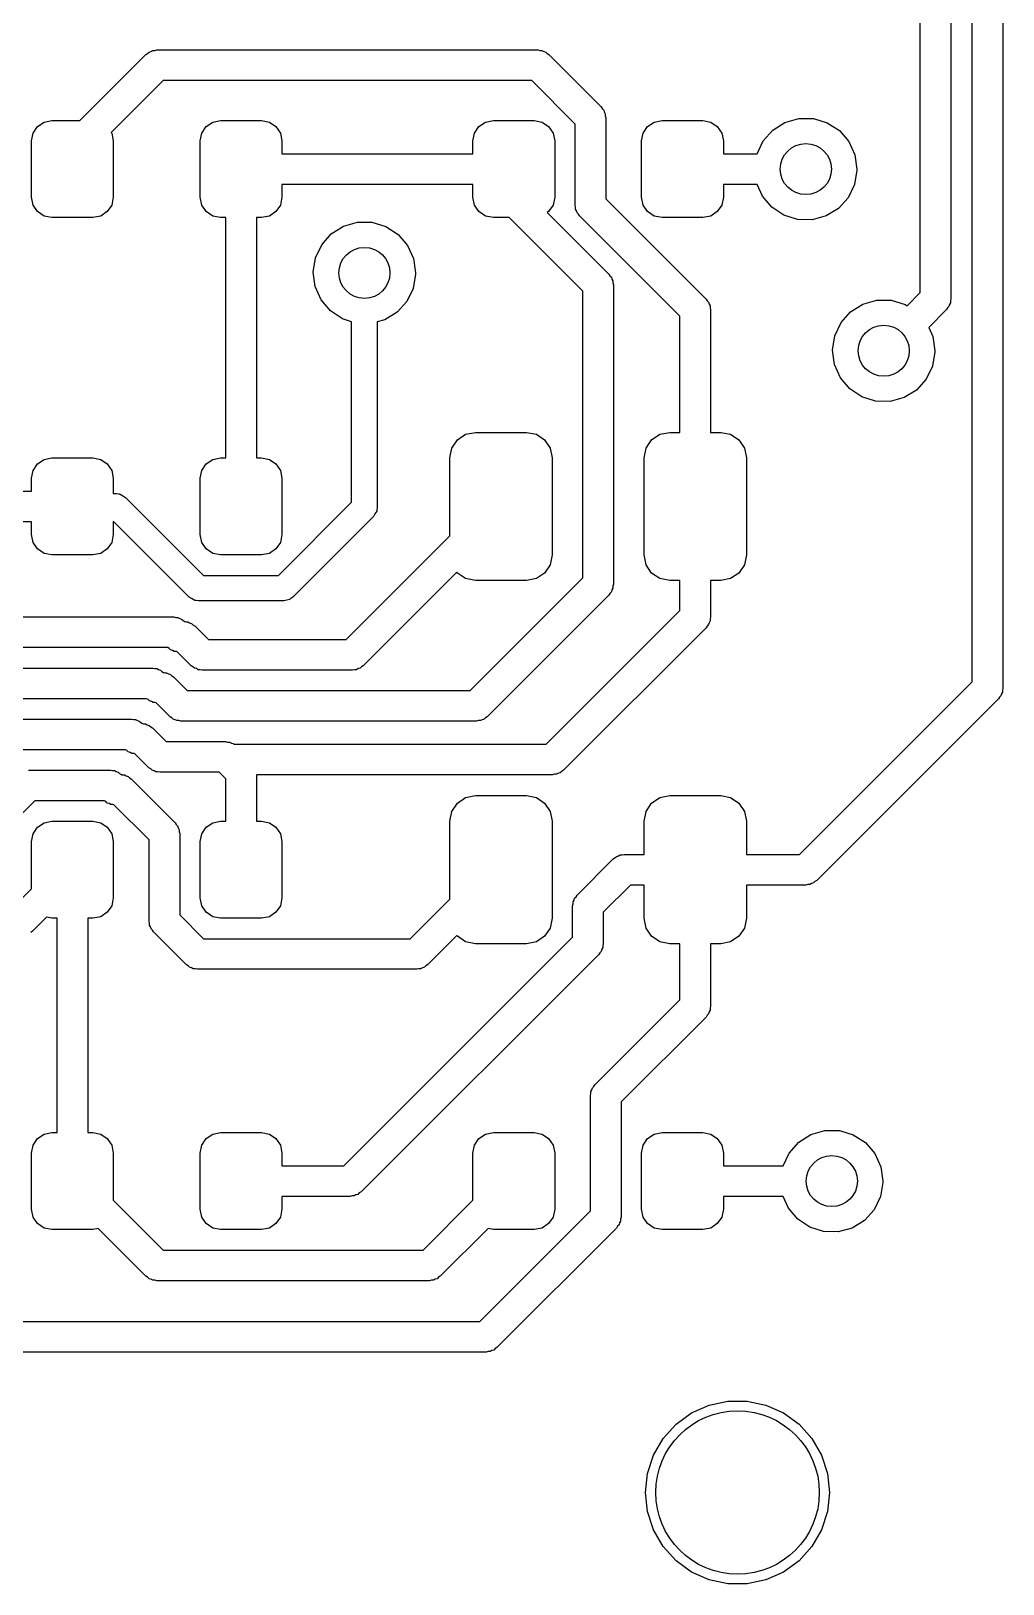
# Model space of a CAD drawing. Extents: x 123.2 to 169.8, y -142.4 to -48.3.
# Drawn here: x 160.31 to 169.82, y -139.83 to -124.63 of the extents above; entities that cross this region are included whole.
import ezdxf

# ---------------------------------------------------------------- set-up
doc = ezdxf.new("R2010")
doc.units = 0
doc.layers.add('BLACK', color=7, linetype='CONTINUOUS')

msp = doc.modelspace()

# ---------------------------------------------------------------- linework, layer by layer
at = {"layer": 'BLACK', "linetype": 'CONTINUOUS'}
for p, q in [((169.522, -131.002), (169.522, -98.6141)), ((169.822, -98.552), (169.822, -131.064)), ((169.314, -99.06), (169.314, -127.254)), ((169.014, -127.192), (169.014, -99.1221)), ((160.791, -125.509), (161.438, -124.862)), ((161.438, -124.862), (161.455, -124.852)), ((161.455, -124.852), (161.469, -124.838)), ((161.469, -124.838), (161.488, -124.833)), ((161.488, -124.833), (161.505, -124.823)), ((161.505, -124.823), (161.525, -124.823)), ((161.525, -124.823), (161.544, -124.818)), ((161.544, -124.818), (165.274, -124.818)), ((165.274, -124.818), (165.293, -124.823)), ((165.293, -124.823), (165.313, -124.823)), ((165.313, -124.823), (165.33, -124.833)), ((165.33, -124.833), (165.349, -124.838)), ((165.349, -124.838), (165.363, -124.852)), ((165.363, -124.852), (165.38, -124.862)), ((165.38, -124.862), (165.893, -125.375)), ((161.606, -125.118), (161.099, -125.625)), ((165.212, -125.118), (161.606, -125.118)), ((165.637, -125.543), (165.212, -125.118)), ((165.893, -125.375), (165.903, -125.392)), ((165.903, -125.392), (165.917, -125.406)), ((160.378, -125.568), (160.442, -125.524)), ((160.442, -125.524), (160.519, -125.509)), ((160.519, -125.509), (160.791, -125.509)), ((162.028, -125.568), (162.092, -125.524)), ((162.092, -125.524), (162.169, -125.509)), ((162.169, -125.509), (162.569, -125.509)), ((162.569, -125.509), (162.646, -125.524)), ((162.646, -125.524), (162.71, -125.568)), ((164.696, -125.568), (164.76, -125.524)), ((164.76, -125.524), (164.837, -125.509)), ((164.837, -125.509), (165.237, -125.509)), ((165.237, -125.509), (165.314, -125.524)), ((165.314, -125.524), (165.378, -125.568)), ((165.637, -126.337), (165.637, -125.543)), ((165.917, -125.406), (165.922, -125.425)), ((165.922, -125.425), (165.932, -125.442)), ((165.932, -125.442), (165.932, -125.462)), ((165.932, -125.462), (165.937, -125.481)), ((165.937, -125.481), (165.937, -126.275)), ((166.346, -125.568), (166.41, -125.524)), ((166.41, -125.524), (166.487, -125.509)), ((166.487, -125.509), (166.887, -125.509)), ((166.887, -125.509), (166.964, -125.524)), ((166.964, -125.524), (167.028, -125.568)), ((167.57, -125.603), (167.69, -125.528)), ((167.69, -125.528), (167.826, -125.489)), ((167.826, -125.489), (167.968, -125.489)), ((167.968, -125.489), (168.104, -125.53)), ((168.104, -125.53), (168.223, -125.607)), ((160.319, -125.709), (160.334, -125.632)), ((160.334, -125.632), (160.378, -125.568)), ((161.099, -125.625), (161.104, -125.632)), ((161.104, -125.632), (161.119, -125.709)), ((161.969, -125.709), (161.984, -125.632)), ((161.984, -125.632), (162.028, -125.568)), ((162.71, -125.568), (162.754, -125.632)), ((162.754, -125.632), (162.769, -125.709)), ((164.637, -125.709), (164.652, -125.632)), ((164.652, -125.632), (164.696, -125.568)), ((165.378, -125.568), (165.422, -125.632)), ((165.422, -125.632), (165.437, -125.709)), ((166.287, -125.709), (166.302, -125.632)), ((166.302, -125.632), (166.346, -125.568)), ((167.028, -125.568), (167.072, -125.632)), ((167.072, -125.632), (167.087, -125.709)), ((167.476, -125.709), (167.57, -125.603)), ((168.223, -125.607), (168.315, -125.715)), ((160.319, -126.259), (160.319, -125.709)), ((161.119, -125.709), (161.119, -126.259)), ((161.969, -126.259), (161.969, -125.709)), ((162.769, -125.709), (162.769, -125.834)), ((162.769, -125.834), (164.637, -125.834)), ((164.637, -125.834), (164.637, -125.709)), ((165.437, -125.709), (165.437, -126.259)), ((166.287, -126.259), (166.287, -125.709)), ((167.087, -125.709), (167.087, -125.834)), ((167.087, -125.834), (167.418, -125.834)), ((167.418, -125.834), (167.476, -125.709)), ((168.315, -125.715), (168.374, -125.844)), ((168.374, -125.844), (168.394, -125.984)), ((168.394, -125.996), (168.37, -126.136)), ((168.394, -125.984), (168.394, -125.996)), ((164.637, -126.134), (162.769, -126.134)), ((162.769, -126.134), (162.769, -126.259)), ((164.637, -126.259), (164.637, -126.134)), ((167.419, -126.134), (167.087, -126.134)), ((167.087, -126.134), (167.087, -126.259)), ((167.47, -126.248), (167.419, -126.134)), ((168.37, -126.136), (168.309, -126.264)), ((160.334, -126.336), (160.319, -126.259)), ((161.119, -126.259), (161.104, -126.336)), ((161.984, -126.336), (161.969, -126.259)), ((162.769, -126.259), (162.754, -126.336)), ((164.652, -126.336), (164.637, -126.259)), ((165.437, -126.259), (165.422, -126.336)), ((165.937, -126.275), (166.918, -127.256)), ((166.302, -126.336), (166.287, -126.259)), ((167.087, -126.259), (167.072, -126.336)), ((167.561, -126.357), (167.47, -126.248)), ((168.309, -126.264), (168.213, -126.369)), ((160.378, -126.4), (160.334, -126.336)), ((160.442, -126.444), (160.378, -126.4)), ((160.519, -126.459), (160.442, -126.444)), ((160.919, -126.459), (160.519, -126.459)), ((160.996, -126.444), (160.919, -126.459)), ((161.06, -126.4), (160.996, -126.444)), ((161.104, -126.336), (161.06, -126.4)), ((162.028, -126.4), (161.984, -126.336)), ((162.092, -126.444), (162.028, -126.4)), ((162.169, -126.459), (162.092, -126.444)), ((162.219, -126.459), (162.169, -126.459)), ((162.219, -128.811), (162.219, -126.459)), ((162.569, -126.459), (162.519, -126.459)), ((162.519, -126.459), (162.519, -128.811)), ((162.646, -126.444), (162.569, -126.459)), ((162.71, -126.4), (162.646, -126.444)), ((162.754, -126.336), (162.71, -126.4)), ((164.696, -126.4), (164.652, -126.336)), ((164.76, -126.444), (164.696, -126.4)), ((164.837, -126.459), (164.76, -126.444)), ((164.991, -126.459), (164.837, -126.459)), ((165.712, -127.18), (164.991, -126.459)), ((165.378, -126.4), (165.365, -126.409)), ((165.365, -126.409), (165.968, -127.012)), ((165.422, -126.336), (165.378, -126.4)), ((165.642, -126.356), (165.637, -126.337)), ((165.642, -126.376), (165.642, -126.356)), ((165.652, -126.393), (165.642, -126.376)), ((165.657, -126.412), (165.652, -126.393)), ((165.671, -126.426), (165.657, -126.412)), ((165.681, -126.443), (165.671, -126.426)), ((166.662, -127.424), (165.681, -126.443)), ((166.346, -126.4), (166.302, -126.336)), ((166.41, -126.444), (166.346, -126.4)), ((166.487, -126.459), (166.41, -126.444)), ((166.887, -126.459), (166.487, -126.459)), ((166.964, -126.444), (166.887, -126.459)), ((167.028, -126.4), (166.964, -126.444)), ((167.072, -126.336), (167.028, -126.4)), ((167.679, -126.435), (167.561, -126.357)), ((167.814, -126.478), (167.679, -126.435)), ((168.093, -126.443), (167.956, -126.48)), ((168.213, -126.369), (168.093, -126.443)), ((163.252, -126.619), (163.372, -126.544)), ((163.372, -126.544), (163.508, -126.505)), ((163.508, -126.505), (163.65, -126.505)), ((163.65, -126.505), (163.786, -126.546)), ((163.786, -126.546), (163.905, -126.623)), ((167.956, -126.48), (167.814, -126.478)), ((163.098, -126.854), (163.158, -126.725)), ((163.158, -126.725), (163.252, -126.619)), ((163.905, -126.623), (163.997, -126.731)), ((163.997, -126.731), (164.056, -126.86)), ((163.076, -126.994), (163.098, -126.854)), ((164.056, -126.86), (164.076, -127)), ((163.094, -127.134), (163.076, -126.994)), ((164.076, -127.012), (164.052, -127.152)), ((164.076, -127), (164.076, -127.012)), ((165.968, -127.012), (165.978, -127.029)), ((165.978, -127.029), (165.992, -127.043)), ((165.992, -127.043), (165.997, -127.062)), ((165.997, -127.062), (166.007, -127.079)), ((163.152, -127.264), (163.094, -127.134)), ((164.052, -127.152), (163.991, -127.28)), ((165.712, -129.986), (165.712, -127.18)), ((166.007, -127.079), (166.007, -127.099)), ((166.007, -127.099), (166.012, -127.118)), ((166.012, -127.118), (166.012, -130.048)), ((168.885, -127.321), (169.014, -127.192)), ((163.243, -127.373), (163.152, -127.264)), ((163.361, -127.451), (163.243, -127.373)), ((163.991, -127.28), (163.895, -127.385)), ((166.918, -127.256), (166.928, -127.273)), ((166.928, -127.273), (166.942, -127.287)), ((166.942, -127.287), (166.947, -127.306)), ((166.947, -127.306), (166.957, -127.323)), ((166.957, -127.323), (166.957, -127.343)), ((166.957, -127.343), (166.962, -127.362)), ((166.962, -127.362), (166.962, -128.561)), ((168.332, -127.381), (168.452, -127.306)), ((168.452, -127.306), (168.588, -127.267)), ((168.588, -127.267), (168.73, -127.267)), ((168.73, -127.267), (168.866, -127.308)), ((168.866, -127.308), (168.885, -127.321)), ((169.27, -127.36), (169.096, -127.534)), ((169.28, -127.343), (169.27, -127.36)), ((169.294, -127.329), (169.28, -127.343)), ((169.299, -127.31), (169.294, -127.329)), ((169.309, -127.293), (169.299, -127.31)), ((169.314, -127.254), (169.309, -127.273)), ((169.309, -127.273), (169.309, -127.293)), ((163.451, -127.479), (163.361, -127.451)), ((163.451, -129.245), (163.451, -127.479)), ((163.775, -127.459), (163.701, -127.479)), ((163.701, -127.479), (163.701, -129.296)), ((163.895, -127.385), (163.775, -127.459)), ((166.662, -128.561), (166.662, -127.424)), ((168.178, -127.616), (168.238, -127.487)), ((168.238, -127.487), (168.332, -127.381)), ((168.156, -127.756), (168.178, -127.616)), ((169.096, -127.534), (169.136, -127.622)), ((169.136, -127.622), (169.156, -127.762)), ((168.174, -127.896), (168.156, -127.756)), ((169.156, -127.774), (169.132, -127.914)), ((169.156, -127.762), (169.156, -127.774)), ((168.232, -128.026), (168.174, -127.896)), ((169.132, -127.914), (169.071, -128.042)), ((168.323, -128.135), (168.232, -128.026)), ((168.441, -128.213), (168.323, -128.135)), ((169.071, -128.042), (168.975, -128.147)), ((168.576, -128.256), (168.441, -128.213)), ((168.718, -128.258), (168.576, -128.256)), ((168.855, -128.221), (168.718, -128.258)), ((168.975, -128.147), (168.855, -128.221)), ((164.485, -128.634), (164.566, -128.58)), ((164.566, -128.58), (164.662, -128.561)), ((164.662, -128.561), (165.162, -128.561)), ((165.162, -128.561), (165.258, -128.58)), ((165.258, -128.58), (165.339, -128.634)), ((166.385, -128.634), (166.466, -128.58)), ((166.466, -128.58), (166.562, -128.561)), ((166.562, -128.561), (166.662, -128.561)), ((166.962, -128.561), (167.062, -128.561)), ((167.062, -128.561), (167.158, -128.58)), ((167.158, -128.58), (167.239, -128.634)), ((164.412, -128.811), (164.431, -128.715)), ((164.431, -128.715), (164.485, -128.634)), ((165.339, -128.634), (165.393, -128.715)), ((165.393, -128.715), (165.412, -128.811)), ((166.312, -128.811), (166.331, -128.715)), ((166.331, -128.715), (166.385, -128.634)), ((167.239, -128.634), (167.293, -128.715)), ((167.293, -128.715), (167.312, -128.811)), ((160.334, -128.934), (160.378, -128.87)), ((160.378, -128.87), (160.442, -128.826)), ((160.442, -128.826), (160.519, -128.811)), ((160.519, -128.811), (160.919, -128.811)), ((160.919, -128.811), (160.996, -128.826)), ((160.996, -128.826), (161.06, -128.87)), ((161.06, -128.87), (161.104, -128.934)), ((161.984, -128.934), (162.028, -128.87)), ((162.028, -128.87), (162.092, -128.826)), ((162.092, -128.826), (162.169, -128.811)), ((162.169, -128.811), (162.219, -128.811)), ((162.519, -128.811), (162.569, -128.811)), ((162.569, -128.811), (162.646, -128.826)), ((162.646, -128.826), (162.71, -128.87)), ((162.71, -128.87), (162.754, -128.934)), ((164.412, -129.574), (164.412, -128.811)), ((165.412, -128.811), (165.412, -129.761)), ((166.312, -129.761), (166.312, -128.811)), ((167.312, -128.811), (167.312, -129.761)), ((160.319, -129.011), (160.334, -128.934)), ((160.319, -129.136), (160.319, -129.011)), ((161.104, -128.934), (161.119, -129.011)), ((161.119, -129.011), (161.119, -129.161)), ((161.969, -129.011), (161.984, -128.934)), ((161.969, -129.561), (161.969, -129.011)), ((162.754, -128.934), (162.769, -129.011)), ((162.769, -129.011), (162.769, -129.561)), ((159.258, -129.136), (160.319, -129.136)), ((161.119, -129.161), (161.152, -129.161)), ((161.152, -129.161), (161.174, -129.164)), ((161.174, -129.164), (161.178, -129.164)), ((161.178, -129.164), (161.181, -129.165)), ((161.181, -129.165), (161.187, -129.166)), ((161.187, -129.166), (161.213, -129.183)), ((161.213, -129.183), (161.24, -129.198)), ((161.24, -129.198), (162.003, -129.961)), ((162.735, -129.961), (163.451, -129.245)), ((163.696, -129.332), (163.679, -129.358)), ((163.697, -129.326), (163.696, -129.332)), ((163.698, -129.323), (163.697, -129.326)), ((163.701, -129.296), (163.698, -129.318)), ((163.698, -129.318), (163.698, -129.323)), ((160.319, -129.436), (159.32, -129.436)), ((160.319, -129.561), (160.319, -129.436)), ((161.863, -130.174), (161.119, -129.43)), ((161.119, -129.43), (161.119, -129.561)), ((163.664, -129.385), (162.875, -130.174)), ((163.679, -129.358), (163.664, -129.385)), ((160.334, -129.638), (160.319, -129.561)), ((160.378, -129.702), (160.334, -129.638)), ((161.104, -129.638), (161.06, -129.702)), ((161.119, -129.561), (161.104, -129.638)), ((161.984, -129.638), (161.969, -129.561)), ((162.028, -129.702), (161.984, -129.638)), ((162.754, -129.638), (162.71, -129.702)), ((162.769, -129.561), (162.754, -129.638)), ((163.397, -130.589), (164.412, -129.574)), ((160.442, -129.746), (160.378, -129.702)), ((160.519, -129.761), (160.442, -129.746)), ((160.919, -129.761), (160.519, -129.761)), ((160.996, -129.746), (160.919, -129.761)), ((161.06, -129.702), (160.996, -129.746)), ((162.092, -129.746), (162.028, -129.702)), ((162.169, -129.761), (162.092, -129.746)), ((162.569, -129.761), (162.169, -129.761)), ((162.646, -129.746), (162.569, -129.761)), ((162.71, -129.702), (162.646, -129.746)), ((165.412, -129.761), (165.393, -129.857)), ((166.331, -129.857), (166.312, -129.761)), ((167.312, -129.761), (167.293, -129.857)), ((164.48, -129.93), (163.565, -130.845)), ((164.485, -129.938), (164.48, -129.93)), ((164.566, -129.992), (164.485, -129.938)), ((165.339, -129.938), (165.258, -129.992)), ((165.393, -129.857), (165.339, -129.938)), ((166.385, -129.938), (166.331, -129.857)), ((166.466, -129.992), (166.385, -129.938)), ((167.239, -129.938), (167.158, -129.992)), ((167.293, -129.857), (167.239, -129.938)), ((162.003, -129.961), (162.735, -129.961)), ((164.662, -130.011), (164.566, -129.992)), ((164.609, -131.089), (165.712, -129.986)), ((165.162, -130.011), (164.662, -130.011)), ((165.258, -129.992), (165.162, -130.011)), ((165.997, -130.104), (165.992, -130.123)), ((166.007, -130.087), (165.997, -130.104)), ((166.012, -130.048), (166.007, -130.067)), ((166.007, -130.067), (166.007, -130.087)), ((166.562, -130.011), (166.466, -129.992)), ((166.662, -130.011), (166.562, -130.011)), ((166.662, -130.306), (166.662, -130.011)), ((167.062, -130.011), (166.962, -130.011)), ((166.962, -130.011), (166.962, -130.368)), ((167.158, -129.992), (167.062, -130.011)), ((161.89, -130.189), (161.863, -130.174)), ((161.916, -130.206), (161.89, -130.189)), ((161.922, -130.207), (161.916, -130.206)), ((161.925, -130.208), (161.922, -130.207)), ((161.93, -130.208), (161.925, -130.208)), ((161.952, -130.211), (161.93, -130.208)), ((162.786, -130.211), (161.952, -130.211)), ((162.816, -130.202), (162.786, -130.211)), ((162.846, -130.196), (162.816, -130.202)), ((162.851, -130.192), (162.846, -130.196)), ((162.854, -130.191), (162.851, -130.192)), ((162.857, -130.188), (162.854, -130.191)), ((162.875, -130.174), (162.857, -130.188)), ((165.968, -130.154), (164.778, -131.345)), ((165.978, -130.137), (165.968, -130.154)), ((165.992, -130.123), (165.978, -130.137)), ((159.67, -130.368), (161.713, -130.368)), ((161.713, -130.368), (161.732, -130.374)), ((161.732, -130.374), (161.752, -130.374)), ((161.752, -130.374), (161.769, -130.383)), ((161.769, -130.383), (161.788, -130.389)), ((161.788, -130.389), (161.802, -130.403)), ((161.802, -130.403), (161.819, -130.412)), ((161.819, -130.412), (161.82, -130.413)), ((161.82, -130.413), (161.829, -130.416)), ((161.829, -130.416), (161.848, -130.416)), ((161.848, -130.416), (161.865, -130.425)), ((165.355, -131.613), (166.662, -130.306)), ((166.957, -130.407), (166.947, -130.424)), ((166.962, -130.368), (166.957, -130.387)), ((166.957, -130.387), (166.957, -130.407)), ((161.865, -130.425), (161.885, -130.431)), ((161.885, -130.431), (161.898, -130.445)), ((161.898, -130.445), (161.916, -130.454)), ((161.916, -130.454), (162.05, -130.589)), ((166.918, -130.474), (165.523, -131.869)), ((166.928, -130.457), (166.918, -130.474)), ((166.942, -130.443), (166.928, -130.457)), ((166.947, -130.424), (166.942, -130.443)), ((161.652, -130.668), (159.733, -130.668)), ((161.666, -130.676), (161.652, -130.668)), ((161.68, -130.69), (161.666, -130.676)), ((161.699, -130.696), (161.68, -130.69)), ((161.716, -130.705), (161.699, -130.696)), ((161.736, -130.705), (161.716, -130.705)), ((161.745, -130.708), (161.736, -130.705)), ((161.882, -130.845), (161.745, -130.708)), ((162.05, -130.589), (163.397, -130.589)), ((159.877, -130.868), (161.506, -130.868)), ((161.506, -130.868), (161.525, -130.873)), ((161.899, -130.855), (161.882, -130.845)), ((161.913, -130.869), (161.899, -130.855)), ((161.932, -130.874), (161.913, -130.869)), ((163.534, -130.869), (163.515, -130.874)), ((163.548, -130.855), (163.534, -130.869)), ((163.565, -130.845), (163.548, -130.855)), ((161.525, -130.873), (161.545, -130.873)), ((161.545, -130.873), (161.562, -130.883)), ((161.562, -130.883), (161.581, -130.888)), ((161.581, -130.888), (161.595, -130.902)), ((161.595, -130.902), (161.612, -130.912)), ((161.612, -130.912), (161.613, -130.913)), ((161.613, -130.913), (161.622, -130.915)), ((161.622, -130.915), (161.641, -130.915)), ((161.641, -130.915), (161.659, -130.925)), ((161.659, -130.925), (161.678, -130.93)), ((161.678, -130.93), (161.692, -130.944)), ((161.692, -130.944), (161.709, -130.954)), ((161.709, -130.954), (161.843, -131.089)), ((161.949, -130.884), (161.932, -130.874)), ((161.969, -130.884), (161.949, -130.884)), ((161.988, -130.889), (161.969, -130.884)), ((163.459, -130.889), (161.988, -130.889)), ((163.478, -130.884), (163.459, -130.889)), ((163.498, -130.884), (163.478, -130.884)), ((163.515, -130.874), (163.498, -130.884)), ((167.832, -132.692), (169.522, -131.002)), ((161.445, -131.168), (159.94, -131.168)), ((161.459, -131.176), (161.445, -131.168)), ((161.473, -131.19), (161.459, -131.176)), ((161.843, -131.089), (164.609, -131.089)), ((169.778, -131.17), (168, -132.948)), ((169.788, -131.153), (169.778, -131.17)), ((169.802, -131.139), (169.788, -131.153)), ((169.807, -131.12), (169.802, -131.139)), ((169.817, -131.103), (169.807, -131.12)), ((169.822, -131.064), (169.817, -131.083)), ((169.817, -131.083), (169.817, -131.103)), ((161.492, -131.195), (161.473, -131.19)), ((161.509, -131.205), (161.492, -131.195)), ((161.529, -131.205), (161.509, -131.205)), ((161.538, -131.207), (161.529, -131.205)), ((161.675, -131.345), (161.538, -131.207)), ((160.084, -131.367), (161.299, -131.367)), ((161.299, -131.367), (161.318, -131.373)), ((161.318, -131.373), (161.338, -131.373)), ((161.338, -131.373), (161.355, -131.382)), ((161.355, -131.382), (161.374, -131.388)), ((161.374, -131.388), (161.388, -131.402)), ((161.388, -131.402), (161.405, -131.411)), ((161.405, -131.411), (161.406, -131.412)), ((161.406, -131.412), (161.415, -131.415)), ((161.415, -131.415), (161.435, -131.415)), ((161.435, -131.415), (161.452, -131.424)), ((161.452, -131.424), (161.471, -131.43)), ((161.471, -131.43), (161.485, -131.444)), ((161.485, -131.444), (161.502, -131.453)), ((161.502, -131.453), (161.636, -131.588)), ((161.692, -131.354), (161.675, -131.345)), ((161.706, -131.368), (161.692, -131.354)), ((161.725, -131.374), (161.706, -131.368)), ((161.742, -131.383), (161.725, -131.374)), ((161.762, -131.383), (161.742, -131.383)), ((161.781, -131.389), (161.762, -131.383)), ((164.671, -131.389), (161.781, -131.389)), ((164.691, -131.383), (164.671, -131.389)), ((164.71, -131.383), (164.691, -131.383)), ((164.727, -131.374), (164.71, -131.383)), ((164.746, -131.368), (164.727, -131.374)), ((164.76, -131.354), (164.746, -131.368)), ((164.778, -131.345), (164.76, -131.354)), ((161.636, -131.588), (162.218, -131.588)), ((162.218, -131.588), (162.237, -131.593)), ((162.237, -131.593), (162.257, -131.593)), ((162.257, -131.593), (162.274, -131.603)), ((162.274, -131.603), (162.293, -131.608)), ((162.293, -131.608), (162.298, -131.613)), ((162.298, -131.613), (165.355, -131.613)), ((161.238, -131.667), (160.146, -131.667)), ((161.252, -131.675), (161.238, -131.667)), ((161.266, -131.689), (161.252, -131.675)), ((161.285, -131.695), (161.266, -131.689)), ((161.302, -131.704), (161.285, -131.695)), ((161.322, -131.704), (161.302, -131.704)), ((161.331, -131.707), (161.322, -131.704)), ((161.468, -131.844), (161.331, -131.707)), ((160.291, -131.867), (161.092, -131.867)), ((161.092, -131.867), (161.111, -131.872)), ((161.111, -131.872), (161.131, -131.872)), ((161.131, -131.872), (161.148, -131.882)), ((161.148, -131.882), (161.167, -131.887)), ((161.167, -131.887), (161.181, -131.901)), ((161.181, -131.901), (161.198, -131.911)), ((161.198, -131.911), (161.199, -131.912)), ((161.199, -131.912), (161.208, -131.914)), ((161.208, -131.914), (161.228, -131.914)), ((161.228, -131.914), (161.245, -131.924)), ((161.245, -131.924), (161.264, -131.929)), ((161.264, -131.929), (161.278, -131.943)), ((161.485, -131.854), (161.468, -131.844)), ((161.499, -131.868), (161.485, -131.854)), ((161.518, -131.873), (161.499, -131.868)), ((161.535, -131.883), (161.518, -131.873)), ((161.555, -131.883), (161.535, -131.883)), ((161.574, -131.888), (161.555, -131.883)), ((162.156, -131.888), (161.574, -131.888)), ((162.219, -131.951), (162.156, -131.888)), ((165.417, -131.913), (162.519, -131.913)), ((162.519, -131.913), (162.519, -132.367)), ((165.436, -131.908), (165.417, -131.913)), ((165.456, -131.908), (165.436, -131.908)), ((165.473, -131.898), (165.456, -131.908)), ((165.492, -131.893), (165.473, -131.898)), ((165.506, -131.879), (165.492, -131.893)), ((165.523, -131.869), (165.506, -131.879)), ((161.278, -131.943), (161.295, -131.953)), ((161.295, -131.953), (161.725, -132.383)), ((162.219, -132.367), (162.219, -131.951)), ((160.353, -132.167), (159.725, -132.795)), ((161.032, -132.167), (160.353, -132.167)), ((161.045, -132.175), (161.032, -132.167)), ((161.059, -132.189), (161.045, -132.175)), ((161.078, -132.194), (161.059, -132.189)), ((161.095, -132.204), (161.078, -132.194)), ((161.115, -132.204), (161.095, -132.204)), ((161.124, -132.206), (161.115, -132.204)), ((161.469, -132.551), (161.124, -132.206)), ((164.431, -132.271), (164.485, -132.19)), ((164.485, -132.19), (164.566, -132.136)), ((164.566, -132.136), (164.662, -132.117)), ((164.662, -132.117), (165.162, -132.117)), ((165.162, -132.117), (165.258, -132.136)), ((165.258, -132.136), (165.339, -132.19)), ((165.339, -132.19), (165.393, -132.271)), ((166.331, -132.271), (166.385, -132.19)), ((166.385, -132.19), (166.466, -132.136)), ((166.466, -132.136), (166.562, -132.117)), ((166.562, -132.117), (167.062, -132.117)), ((167.062, -132.117), (167.158, -132.136)), ((167.158, -132.136), (167.239, -132.19)), ((167.239, -132.19), (167.293, -132.271)), ((160.378, -132.426), (160.442, -132.382)), ((160.442, -132.382), (160.519, -132.367)), ((160.519, -132.367), (160.919, -132.367)), ((160.919, -132.367), (160.996, -132.382)), ((160.996, -132.382), (161.06, -132.426)), ((161.725, -132.383), (161.735, -132.4)), ((162.028, -132.426), (162.092, -132.382)), ((162.092, -132.382), (162.169, -132.367)), ((162.169, -132.367), (162.219, -132.367)), ((162.519, -132.367), (162.569, -132.367)), ((162.569, -132.367), (162.646, -132.382)), ((162.646, -132.382), (162.71, -132.426)), ((164.412, -132.367), (164.431, -132.271)), ((164.412, -133.13), (164.412, -132.367)), ((165.393, -132.271), (165.412, -132.367)), ((165.412, -132.367), (165.412, -133.317)), ((166.312, -132.367), (166.331, -132.271)), ((166.312, -132.692), (166.312, -132.367)), ((167.293, -132.271), (167.312, -132.367)), ((167.312, -132.367), (167.312, -132.692)), ((160.319, -132.567), (160.334, -132.49)), ((160.334, -132.49), (160.378, -132.426)), ((161.06, -132.426), (161.104, -132.49)), ((161.104, -132.49), (161.119, -132.567)), ((161.735, -132.4), (161.749, -132.414)), ((161.749, -132.414), (161.754, -132.433)), ((161.754, -132.433), (161.764, -132.45)), ((161.764, -132.45), (161.764, -132.47)), ((161.764, -132.47), (161.769, -132.489)), ((161.769, -132.489), (161.769, -133.283)), ((161.969, -132.567), (161.984, -132.49)), ((161.984, -132.49), (162.028, -132.426)), ((162.71, -132.426), (162.754, -132.49)), ((162.754, -132.49), (162.769, -132.567)), ((160.319, -133.03), (160.319, -132.567)), ((161.119, -132.567), (161.119, -133.117)), ((161.469, -133.345), (161.469, -132.551)), ((161.969, -133.117), (161.969, -132.567)), ((162.769, -132.567), (162.769, -133.117)), ((166.097, -132.697), (166.116, -132.692)), ((166.116, -132.692), (166.312, -132.692)), ((167.312, -132.692), (167.832, -132.692)), ((165.656, -133.09), (166.01, -132.736)), ((166.01, -132.736), (166.027, -132.726)), ((166.027, -132.726), (166.041, -132.712)), ((166.041, -132.712), (166.06, -132.707)), ((166.06, -132.707), (166.077, -132.697)), ((166.077, -132.697), (166.097, -132.697)), ((166.178, -132.992), (165.912, -133.258)), ((166.312, -132.992), (166.178, -132.992)), ((166.312, -133.317), (166.312, -132.992)), ((167.894, -132.992), (167.312, -132.992)), ((167.312, -132.992), (167.312, -133.317)), ((167.913, -132.987), (167.894, -132.992)), ((167.933, -132.987), (167.913, -132.987)), ((167.95, -132.977), (167.933, -132.987)), ((167.969, -132.972), (167.95, -132.977)), ((167.983, -132.958), (167.969, -132.972)), ((168, -132.948), (167.983, -132.958)), ((160.16, -133.189), (160.319, -133.03)), ((161.119, -133.117), (161.104, -133.194)), ((161.984, -133.194), (161.969, -133.117)), ((162.769, -133.117), (162.754, -133.194)), ((164.025, -133.517), (164.412, -133.13)), ((165.617, -133.157), (165.627, -133.14)), ((165.627, -133.14), (165.632, -133.121)), ((165.632, -133.121), (165.646, -133.107)), ((165.646, -133.107), (165.656, -133.09)), ((160.996, -133.302), (160.919, -133.317)), ((161.06, -133.258), (160.996, -133.302)), ((161.104, -133.194), (161.06, -133.258)), ((161.769, -133.283), (162.003, -133.517)), ((162.028, -133.258), (161.984, -133.194)), ((162.092, -133.302), (162.028, -133.258)), ((162.169, -133.317), (162.092, -133.302)), ((162.646, -133.302), (162.569, -133.317)), ((162.71, -133.258), (162.646, -133.302)), ((162.754, -133.194), (162.71, -133.258)), ((165.612, -133.196), (165.617, -133.177)), ((165.612, -133.503), (165.612, -133.196)), ((165.617, -133.177), (165.617, -133.157)), ((165.912, -133.258), (165.912, -133.566)), ((160.328, -133.445), (160.311, -133.455)), ((160.467, -133.307), (160.328, -133.445)), ((160.519, -133.317), (160.467, -133.307)), ((160.569, -133.317), (160.519, -133.317)), ((160.569, -135.415), (160.569, -133.317)), ((160.919, -133.317), (160.869, -133.317)), ((160.869, -133.317), (160.869, -135.415)), ((161.474, -133.364), (161.469, -133.345)), ((161.474, -133.384), (161.474, -133.364)), ((161.484, -133.401), (161.474, -133.384)), ((161.489, -133.42), (161.484, -133.401)), ((161.503, -133.434), (161.489, -133.42)), ((161.513, -133.451), (161.503, -133.434)), ((161.835, -133.773), (161.513, -133.451)), ((162.569, -133.317), (162.169, -133.317)), ((165.393, -133.413), (165.339, -133.494)), ((165.412, -133.317), (165.393, -133.413)), ((166.331, -133.413), (166.312, -133.317)), ((166.385, -133.494), (166.331, -133.413)), ((167.293, -133.413), (167.239, -133.494)), ((167.312, -133.317), (167.293, -133.413)), ((162.003, -133.517), (164.025, -133.517)), ((163.375, -135.74), (165.612, -133.503)), ((164.48, -133.486), (164.193, -133.773)), ((164.485, -133.494), (164.48, -133.486)), ((164.566, -133.548), (164.485, -133.494)), ((164.662, -133.567), (164.566, -133.548)), ((165.162, -133.567), (164.662, -133.567)), ((165.258, -133.548), (165.162, -133.567)), ((165.339, -133.494), (165.258, -133.548)), ((165.907, -133.604), (165.897, -133.621)), ((165.912, -133.566), (165.907, -133.585)), ((165.907, -133.585), (165.907, -133.604)), ((166.466, -133.548), (166.385, -133.494)), ((166.562, -133.567), (166.466, -133.548)), ((166.662, -133.567), (166.562, -133.567)), ((166.662, -134.116), (166.662, -133.567)), ((167.062, -133.567), (166.962, -133.567)), ((166.962, -133.567), (166.962, -134.178)), ((167.158, -133.548), (167.062, -133.567)), ((167.239, -133.494), (167.158, -133.548)), ((165.868, -133.672), (163.544, -135.996)), ((165.878, -133.654), (165.868, -133.672)), ((165.892, -133.641), (165.878, -133.654)), ((165.897, -133.621), (165.892, -133.641)), ((161.852, -133.783), (161.835, -133.773)), ((161.866, -133.797), (161.852, -133.783)), ((161.885, -133.802), (161.866, -133.797)), ((161.902, -133.812), (161.885, -133.802)), ((161.922, -133.812), (161.902, -133.812)), ((161.941, -133.817), (161.922, -133.812)), ((164.087, -133.817), (161.941, -133.817)), ((164.106, -133.812), (164.087, -133.817)), ((164.126, -133.812), (164.106, -133.812)), ((164.143, -133.802), (164.126, -133.812)), ((164.162, -133.797), (164.143, -133.802)), ((164.176, -133.783), (164.162, -133.797)), ((164.193, -133.773), (164.176, -133.783)), ((165.831, -134.947), (166.662, -134.116)), ((166.962, -134.178), (166.957, -134.197)), ((166.957, -134.197), (166.957, -134.217)), ((166.918, -134.284), (166.087, -135.115)), ((166.928, -134.267), (166.918, -134.284)), ((166.942, -134.253), (166.928, -134.267)), ((166.947, -134.234), (166.942, -134.253)), ((166.957, -134.217), (166.947, -134.234)), ((165.807, -134.978), (165.821, -134.964)), ((165.821, -134.964), (165.831, -134.947)), ((165.787, -135.053), (165.792, -135.034)), ((165.787, -136.181), (165.787, -135.053)), ((165.792, -135.014), (165.802, -134.997)), ((165.792, -135.034), (165.792, -135.014)), ((165.802, -134.997), (165.807, -134.978)), ((166.087, -135.115), (166.087, -136.243)), ((160.378, -135.474), (160.442, -135.43)), ((160.442, -135.43), (160.519, -135.415)), ((160.519, -135.415), (160.569, -135.415)), ((160.869, -135.415), (160.919, -135.415)), ((160.919, -135.415), (160.996, -135.43)), ((160.996, -135.43), (161.06, -135.474)), ((162.028, -135.474), (162.092, -135.43)), ((162.092, -135.43), (162.169, -135.415)), ((162.169, -135.415), (162.569, -135.415)), ((162.569, -135.415), (162.646, -135.43)), ((162.646, -135.43), (162.71, -135.474)), ((164.696, -135.474), (164.76, -135.43)), ((164.76, -135.43), (164.837, -135.415)), ((164.837, -135.415), (165.237, -135.415)), ((165.237, -135.415), (165.314, -135.43)), ((165.314, -135.43), (165.378, -135.474)), ((166.346, -135.474), (166.41, -135.43)), ((166.41, -135.43), (166.487, -135.415)), ((166.487, -135.415), (166.887, -135.415)), ((166.887, -135.415), (166.964, -135.43)), ((166.964, -135.43), (167.028, -135.474)), ((167.944, -135.434), (168.08, -135.395)), ((168.08, -135.395), (168.222, -135.395)), ((168.222, -135.395), (168.358, -135.436)), ((160.319, -135.615), (160.334, -135.538)), ((160.334, -135.538), (160.378, -135.474)), ((161.06, -135.474), (161.104, -135.538)), ((161.104, -135.538), (161.119, -135.615)), ((161.969, -135.615), (161.984, -135.538)), ((161.984, -135.538), (162.028, -135.474)), ((162.71, -135.474), (162.754, -135.538)), ((162.754, -135.538), (162.769, -135.615)), ((164.637, -135.615), (164.652, -135.538)), ((164.652, -135.538), (164.696, -135.474)), ((165.378, -135.474), (165.422, -135.538)), ((165.422, -135.538), (165.437, -135.615)), ((166.287, -135.615), (166.302, -135.538)), ((166.302, -135.538), (166.346, -135.474)), ((167.028, -135.474), (167.072, -135.538)), ((167.072, -135.538), (167.087, -135.615)), ((167.73, -135.615), (167.824, -135.509)), ((167.824, -135.509), (167.944, -135.434)), ((168.358, -135.436), (168.477, -135.513)), ((168.477, -135.513), (168.569, -135.621)), ((160.319, -136.165), (160.319, -135.615)), ((161.119, -135.615), (161.119, -136.078)), ((161.969, -136.165), (161.969, -135.615)), ((162.769, -135.615), (162.769, -135.74)), ((164.637, -136.078), (164.637, -135.615)), ((165.437, -135.615), (165.437, -136.165)), ((166.287, -136.165), (166.287, -135.615)), ((167.087, -135.615), (167.087, -135.74)), ((167.672, -135.74), (167.73, -135.615)), ((168.569, -135.621), (168.628, -135.75)), ((162.769, -135.74), (163.375, -135.74)), ((167.087, -135.74), (167.672, -135.74)), ((168.628, -135.75), (168.648, -135.89)), ((163.438, -136.04), (162.769, -136.04)), ((162.769, -136.04), (162.769, -136.165)), ((163.457, -136.035), (163.438, -136.04)), ((163.476, -136.035), (163.457, -136.035)), ((163.493, -136.025), (163.476, -136.035)), ((163.513, -136.02), (163.493, -136.025)), ((163.526, -136.006), (163.513, -136.02)), ((163.544, -135.996), (163.526, -136.006)), ((167.673, -136.04), (167.087, -136.04)), ((167.087, -136.04), (167.087, -136.165)), ((167.724, -136.154), (167.673, -136.04)), ((168.648, -135.902), (168.624, -136.042)), ((168.648, -135.89), (168.648, -135.902)), ((160.334, -136.242), (160.319, -136.165)), ((161.119, -136.078), (161.606, -136.565)), ((161.984, -136.242), (161.969, -136.165)), ((162.769, -136.165), (162.754, -136.242)), ((164.15, -136.565), (164.637, -136.078)), ((164.704, -137.264), (165.787, -136.181)), ((165.437, -136.165), (165.422, -136.242)), ((166.302, -136.242), (166.287, -136.165)), ((167.087, -136.165), (167.072, -136.242)), ((167.815, -136.263), (167.724, -136.154)), ((168.563, -136.17), (168.467, -136.275)), ((168.624, -136.042), (168.563, -136.17)), ((160.378, -136.306), (160.334, -136.242)), ((160.442, -136.35), (160.378, -136.306)), ((162.028, -136.306), (161.984, -136.242)), ((162.092, -136.35), (162.028, -136.306)), ((162.71, -136.306), (162.646, -136.35)), ((162.754, -136.242), (162.71, -136.306)), ((165.378, -136.306), (165.314, -136.35)), ((165.422, -136.242), (165.378, -136.306)), ((166.053, -136.332), (166.043, -136.349)), ((166.067, -136.318), (166.053, -136.332)), ((166.072, -136.299), (166.067, -136.318)), ((166.082, -136.282), (166.072, -136.299)), ((166.087, -136.243), (166.082, -136.262)), ((166.082, -136.262), (166.082, -136.282)), ((166.346, -136.306), (166.302, -136.242)), ((166.41, -136.35), (166.346, -136.306)), ((167.028, -136.306), (166.964, -136.35)), ((167.072, -136.242), (167.028, -136.306)), ((167.933, -136.341), (167.815, -136.263)), ((168.068, -136.384), (167.933, -136.341)), ((168.467, -136.275), (168.347, -136.349)), ((160.519, -136.365), (160.442, -136.35)), ((160.919, -136.365), (160.519, -136.365)), ((160.971, -136.355), (160.919, -136.365)), ((161.438, -136.821), (160.971, -136.355)), ((162.169, -136.365), (162.092, -136.35)), ((162.569, -136.365), (162.169, -136.365)), ((162.646, -136.35), (162.569, -136.365)), ((164.785, -136.355), (164.318, -136.821)), ((164.837, -136.365), (164.785, -136.355)), ((165.237, -136.365), (164.837, -136.365)), ((166.043, -136.349), (164.872, -137.52)), ((165.314, -136.35), (165.237, -136.365)), ((166.487, -136.365), (166.41, -136.35)), ((166.887, -136.365), (166.487, -136.365)), ((166.964, -136.35), (166.887, -136.365)), ((168.21, -136.386), (168.068, -136.384)), ((168.347, -136.349), (168.21, -136.386)), ((161.606, -136.565), (164.15, -136.565)), ((161.455, -136.831), (161.438, -136.821)), ((161.469, -136.845), (161.455, -136.831)), ((161.488, -136.85), (161.469, -136.845)), ((161.505, -136.86), (161.488, -136.85)), ((161.525, -136.86), (161.505, -136.86)), ((161.544, -136.865), (161.525, -136.86)), ((164.212, -136.865), (161.544, -136.865)), ((164.231, -136.86), (164.212, -136.865)), ((164.251, -136.86), (164.231, -136.86)), ((164.268, -136.85), (164.251, -136.86)), ((164.287, -136.845), (164.268, -136.85)), ((164.301, -136.831), (164.287, -136.845)), ((164.318, -136.821), (164.301, -136.831)), ((157.83, -137.264), (164.704, -137.264)), ((164.785, -137.559), (164.766, -137.564)), ((164.805, -137.559), (164.785, -137.559)), ((164.822, -137.549), (164.805, -137.559)), ((164.841, -137.544), (164.822, -137.549)), ((164.855, -137.53), (164.841, -137.544)), ((164.872, -137.52), (164.855, -137.53)), ((164.766, -137.564), (157.767, -137.564)), ((166.624, -138.269), (166.776, -138.159)), ((166.776, -138.159), (166.948, -138.082)), ((166.948, -138.082), (167.132, -138.043)), ((167.132, -138.043), (167.32, -138.043)), ((167.32, -138.043), (167.504, -138.082)), ((167.504, -138.082), (167.676, -138.159)), ((167.676, -138.159), (167.828, -138.269)), ((166.498, -138.409), (166.624, -138.269)), ((167.828, -138.269), (167.954, -138.409)), ((166.404, -138.572), (166.498, -138.409)), ((167.954, -138.409), (168.048, -138.572)), ((166.346, -138.751), (166.404, -138.572)), ((168.048, -138.572), (168.106, -138.751)), ((166.326, -138.938), (166.346, -138.751)), ((168.106, -138.751), (168.126, -138.938)), ((166.346, -139.125), (166.326, -138.938)), ((168.126, -138.938), (168.106, -139.125)), ((166.404, -139.304), (166.346, -139.125)), ((168.106, -139.125), (168.048, -139.304)), ((166.498, -139.467), (166.404, -139.304)), ((168.048, -139.304), (167.954, -139.467)), ((166.624, -139.607), (166.498, -139.467)), ((167.954, -139.467), (167.828, -139.607)), ((166.776, -139.717), (166.624, -139.607)), ((167.828, -139.607), (167.676, -139.717)), ((166.948, -139.794), (166.776, -139.717)), ((167.132, -139.833), (166.948, -139.794)), ((167.32, -139.833), (167.132, -139.833)), ((167.504, -139.794), (167.32, -139.833)), ((167.676, -139.717), (167.504, -139.794))]:
    msp.add_line(p, q, dxfattribs=at)
at = {"layer": 'BLACK'}
for centre, radius in [((167.894, -125.984), 0.25), ((163.576, -127), 0.25), ((168.656, -127.762), 0.25), ((168.148, -135.89), 0.25), ((167.226, -138.938), 0.8)]:
    msp.add_circle(centre, radius, dxfattribs=at)

doc.saveas('drawing.dxf')
